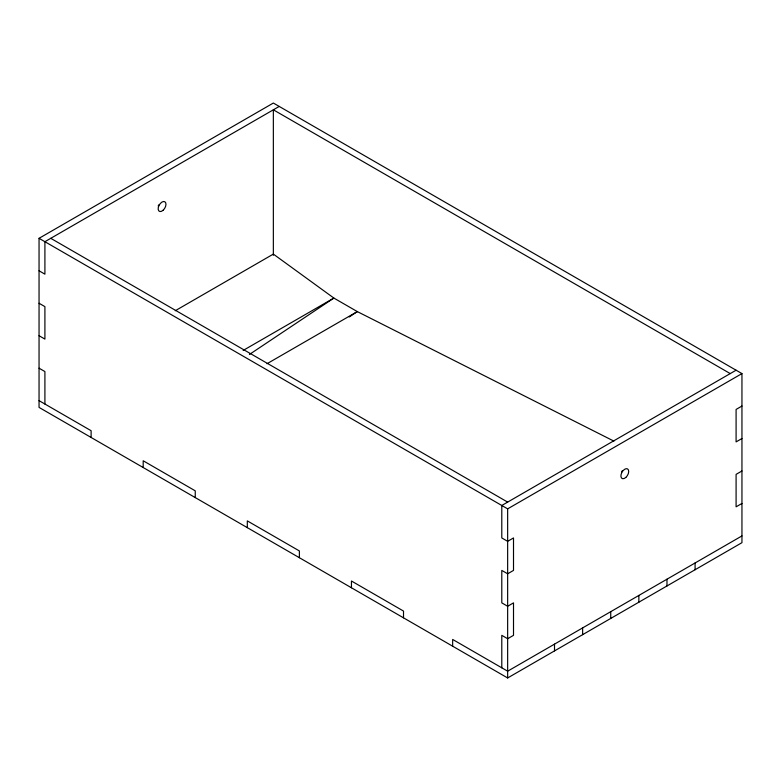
<?xml version="1.0" encoding="UTF-8"?>
<svg xmlns="http://www.w3.org/2000/svg" width="781" height="781" viewBox="0 0 781 781"><rect width="100%" height="100%" fill="white"/><g stroke="black" fill="none" stroke-linecap="round" stroke-linejoin="round"><path stroke-width="1.17" d="M249.383 354.496L333.877 298.069L357.308 311.59L613.895 441.119M349.263 316.969L357.308 311.59L267.014 363.721M39.05 238.322L273.35 103.043L741.95 373.591L741.95 542.678L507.65 677.957L39.05 407.409L39.05 238.322L507.65 508.861L741.95 373.591M279.207 106.431L44.907 241.7L44.907 274.17L39.05 270.782M175.247 310.74L273.35 254.098L333.877 298.069L243.155 350.444M736.092 370.204L501.792 505.483L501.792 537.943L507.65 541.331L513.507 537.943L513.507 570.413L507.65 573.791L501.792 570.413L501.792 602.873L507.65 606.261L513.507 602.873L513.507 635.343L507.65 638.721L501.792 635.343L501.792 667.804M741.95 406.052L736.092 409.439L736.092 441.9L741.95 438.522M741.95 470.992L736.092 474.37L736.092 506.83L741.95 503.452M741.95 535.922L507.65 671.191L452.658 639.444L452.658 646.199M730.235 373.591L273.35 109.809L273.35 255.309M50.765 238.322L507.65 502.095M39.05 303.253L44.907 306.63L44.907 339.1L39.05 335.713M39.05 368.183L44.907 371.561L44.907 404.031M39.05 400.643L91.113 430.712L91.113 437.467M695.09 562.974L695.09 569.74M666.974 579.209L666.974 585.965M638.858 595.434L638.858 602.2M610.742 611.669L610.742 618.435M582.626 627.904L582.626 634.67M554.51 644.14L554.51 650.895M507.65 508.861L507.65 677.957M403.513 617.83L403.513 611.074L351.45 581.005L351.45 587.771M299.387 557.712L299.387 550.947L247.313 520.888L247.313 527.653M195.25 497.595L195.25 490.829L143.187 460.77L143.187 467.536M158.963 204.739A5.526 3.192 -60 0 1 158.153 205.93M622.32 470.611A5.526 3.192 -60 0 1 621.705 471.9M163.073 210.304A5.526 3.192 -60 0 0 164.82 201.742A5.526 3.192 -60 0 0 158.289 207.541A5.526 3.192 -60 0 0 163.073 210.304M625.815 477.464A5.526 3.192 -60 0 0 627.563 468.912A5.526 3.192 -60 0 0 621.032 474.702A5.526 3.192 -60 0 0 625.815 477.464"/></g></svg>
